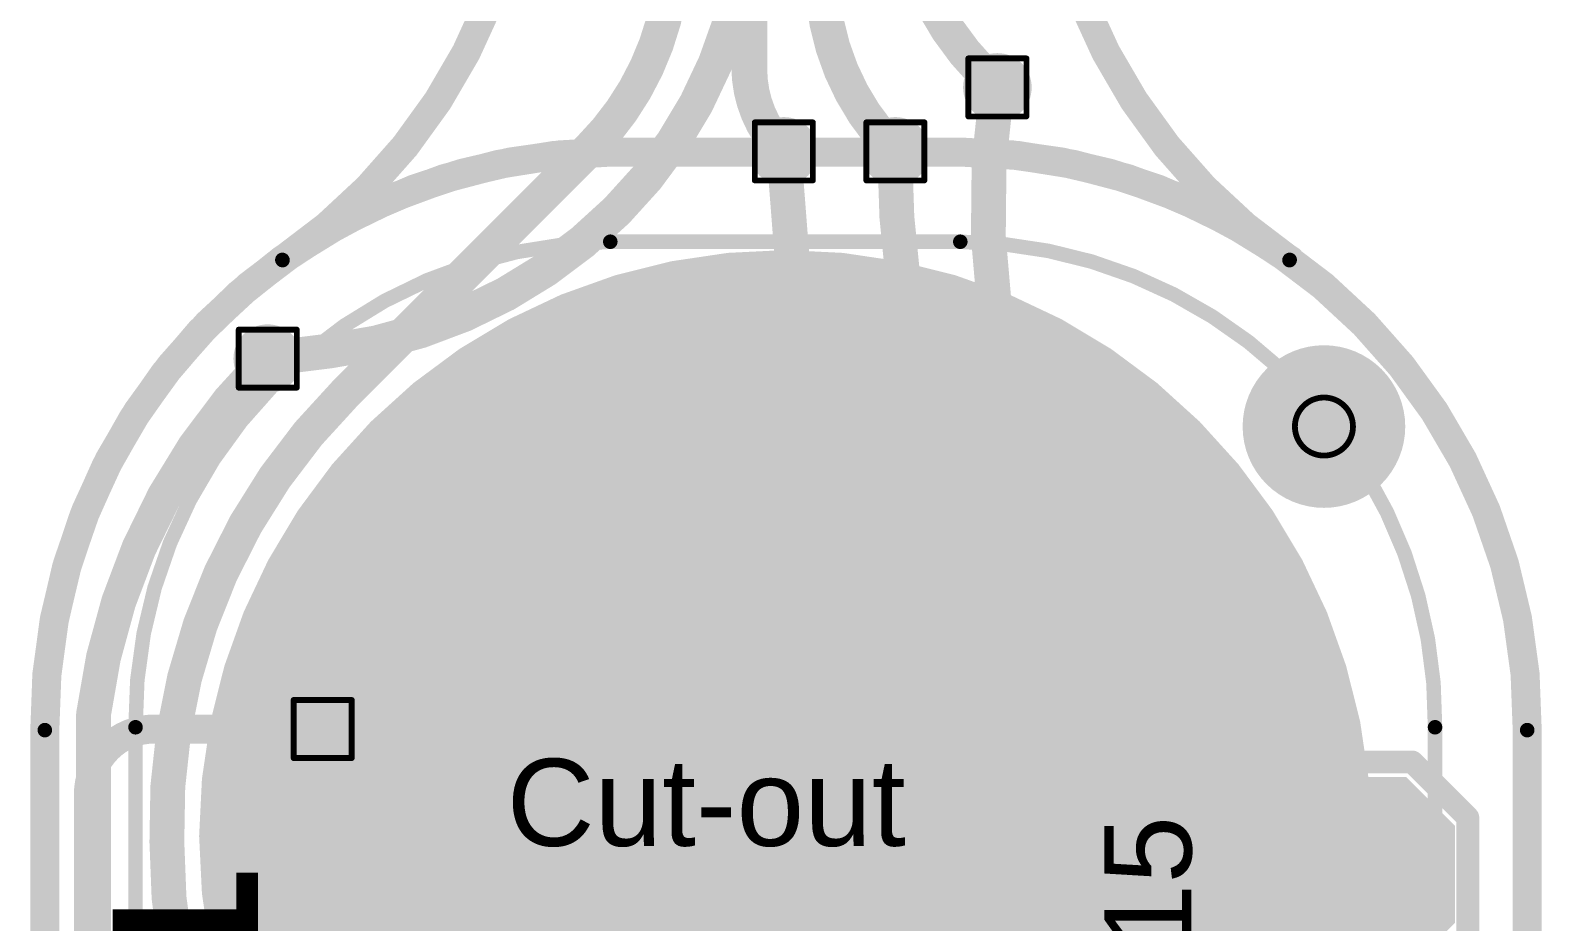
# Model space of a CAD drawing. Header units: inches. Extents: x 3 to 457, y -41 to 239.
# Drawn here: x 103.42 to 116.65, y 22.5 to 30.29 of the extents above; entities that cross this region are included whole.
import ezdxf

# ---------------------------------------------------------------- set-up
doc = ezdxf.new("R2010")
doc.units = ezdxf.units.IN
for name, color, linetype in [('Board Outline', 216, 'Continuous'), ('Bottom Layer', 5, 'Continuous'), ('Bottom Overlay', 54, 'Continuous'), ('Bottom Paste', 16, 'Continuous'), ('Bottom Solder', 6, 'Continuous'), ('Drill Drawing', 1, 'Continuous'), ('Fabrication', 76, 'Continuous'), ('Pad Holes', 156, 'Continuous'), ('Top Layer', 1, 'Continuous'), ('Top Overlay', 2, 'Continuous'), ('Top Paste', 8, 'Continuous'), ('Top Solder', 216, 'Continuous'), ('Via Holes', 16, 'Continuous')]:
    doc.layers.add(name, color=color, linetype=linetype)
doc.styles.add('Arial', font='', dxfattribs={"height": 0.2})
doc.styles.add('Arial Black_Bold', font='', dxfattribs={"height": 0.2})
doc.styles.get('Arial').set_extended_font_data('Arial')
doc.styles.get('Arial Black_Bold').set_extended_font_data('Arial Black', bold=True)

# ---------------------------------------------------------------- blocks, each defined once
blk = doc.blocks.new('EMG_ELECTRODE_4_____B_237')
at = {"layer": 'Bottom Layer'}
h = blk.add_hatch(color=5, dxfattribs=at)
edge = h.paths.add_edge_path()
edge.add_arc((-5.588e-05, 19.9743695), 5.00000016, 0, 360)
at = {"layer": 'Bottom Paste'}
h = blk.add_hatch(color=16, dxfattribs=at)
edge = h.paths.add_edge_path()
edge.add_arc((-5.588e-05, 19.9743695), 5.00000016, 0, 360)
at = {"layer": 'Bottom Solder'}
h = blk.add_hatch(color=6, dxfattribs=at)
edge = h.paths.add_edge_path()
edge.add_arc((-5.588e-05, 19.9743695), 5.10160016, 0, 360)
at = {"layer": 'Bottom Overlay'}
for points in [[(-5.683290639999999, 20.95289688, 0.127, 0.127, -0.414213562373095), (-1.5307437, 25.19982006, 0.127, 0.127, 0)], [(-1.5307437, 25.19982006, 0.127, 0.127, 0), (1.53063194, 25.19982006, 0.127, 0.127, 0)], [(1.53063194, 25.19982006, 0.127, 0.127, -0.4142135623730951), (5.68317888, 20.95289688, 0.127, 0.127, 0)], [(-5.68329826, -21.00415662, 0.127, 0.127, 0), (-5.683290639999999, 20.95281306, 0.127, 0.127, 0)], [(5.68317126, -21.00415662, 0.127, 0.127, 0), (5.68317888, 20.95289688, 0.127, 0.127, 0)]]:
    blk.add_lwpolyline(points, format="xyseb", dxfattribs=at)
for points in [[(-1.5624937, 25.19982006, 0.0635, 0.0635, 1), (-1.4989937, 25.19982006, 0.0635, 0.0635, 1)], [(-1.5624937, 25.19982006, 0.0635, 0.0635, 1), (-1.4989937, 25.19982006, 0.0635, 0.0635, 1)], [(1.49888194, 25.19982006, 0.0635, 0.0635, 1), (1.56238194, 25.19982006, 0.0635, 0.0635, 1)], [(1.49888194, 25.19982006, 0.0635, 0.0635, 1), (1.56238194, 25.19982006, 0.0635, 0.0635, 1)], [(-5.71504064, 20.95289688, 0.0635, 0.0635, 1), (-5.651540639999999, 20.95289688, 0.0635, 0.0635, 1)], [(-5.71504064, 20.95281306, 0.0635, 0.0635, 1), (-5.651540639999999, 20.95281306, 0.0635, 0.0635, 1)], [(5.65142888, 20.95289688, 0.0635, 0.0635, 1), (5.71492888, 20.95289688, 0.0635, 0.0635, 1)], [(5.65142888, 20.95289688, 0.0635, 0.0635, 1), (5.71492888, 20.95289688, 0.0635, 0.0635, 1)]]:
    blk.add_lwpolyline(points, format="xyseb", close=True, dxfattribs=at)
blk = doc.blocks.new('4_P___SMD_W____CON__238')
at = {"layer": 'Top Layer'}
for points in [[(0.374999885, 0.74999977), (-0.374999885, 0.74999977), (-0.74999977, 0.374999885), (-0.74999977, -0.374999885), (-0.374999885, -0.74999977), (0.374999885, -0.74999977), (0.74999977, -0.374999885), (0.74999977, 0.374999885)], [(2.914999885, 0.74999977), (2.165000115, 0.74999977), (1.79000023, 0.374999885), (1.79000023, -0.374999885), (2.165000115, -0.74999977), (2.914999885, -0.74999977), (3.28999977, -0.374999885), (3.28999977, 0.374999885)], [(5.454999884999999, 0.74999977), (4.705000115, 0.74999977), (4.33000023, 0.374999885), (4.33000023, -0.374999885), (4.705000115, -0.74999977), (5.454999884999999, -0.74999977), (5.82999977, -0.374999885), (5.82999977, 0.374999885)], [(7.994999885, 0.74999977), (7.245000115, 0.74999977), (6.870000229999999, 0.374999885), (6.870000229999999, -0.374999885), (7.245000115, -0.74999977), (7.994999885, -0.74999977), (8.36999977, -0.374999885), (8.36999977, 0.374999885)]]:
    blk.add_hatch(color=1, dxfattribs=at).paths.add_polyline_path(points)
at = {"layer": 'Top Paste'}
for points in [[(0.374999885, 0.74999977), (-0.374999885, 0.74999977), (-0.74999977, 0.374999885), (-0.74999977, -0.374999885), (-0.374999885, -0.74999977), (0.374999885, -0.74999977), (0.74999977, -0.374999885), (0.74999977, 0.374999885)], [(2.914999885, 0.74999977), (2.165000115, 0.74999977), (1.79000023, 0.374999885), (1.79000023, -0.374999885), (2.165000115, -0.74999977), (2.914999885, -0.74999977), (3.28999977, -0.374999885), (3.28999977, 0.374999885)], [(5.454999884999999, 0.74999977), (4.705000115, 0.74999977), (4.33000023, 0.374999885), (4.33000023, -0.374999885), (4.705000115, -0.74999977), (5.454999884999999, -0.74999977), (5.82999977, -0.374999885), (5.82999977, 0.374999885)], [(7.994999885, 0.74999977), (7.245000115, 0.74999977), (6.870000229999999, 0.374999885), (6.870000229999999, -0.374999885), (7.245000115, -0.74999977), (7.994999885, -0.74999977), (8.36999977, -0.374999885), (8.36999977, 0.374999885)]]:
    blk.add_hatch(color=8, dxfattribs=at).paths.add_polyline_path(points)
at = {"layer": 'Top Solder'}
for points in [[(0.425799885, 0.85159977), (-0.425799885, 0.85159977), (-0.85159977, 0.425799885), (-0.85159977, -0.425799885), (-0.425799885, -0.85159977), (0.425799885, -0.85159977), (0.85159977, -0.425799885), (0.85159977, 0.425799885)], [(2.965799885, 0.85159977), (2.114200115, 0.85159977), (1.68840023, 0.425799885), (1.68840023, -0.425799885), (2.114200115, -0.85159977), (2.965799885, -0.85159977), (3.39159977, -0.425799885), (3.39159977, 0.425799885)], [(5.505799884999999, 0.85159977), (4.654200115, 0.85159977), (4.228400229999999, 0.425799885), (4.228400229999999, -0.425799885), (4.654200115, -0.85159977), (5.505799884999999, -0.85159977), (5.93159977, -0.425799885), (5.93159977, 0.425799885)], [(8.045799885000001, 0.85159977), (7.194200115, 0.85159977), (6.76840023, 0.425799885), (6.76840023, -0.425799885), (7.194200115, -0.85159977), (8.045799885000001, -0.85159977), (8.47159977, -0.425799885), (8.47159977, 0.425799885)]]:
    blk.add_hatch(color=216, dxfattribs=at).paths.add_polyline_path(points)
at = {"layer": 'Top Overlay'}
for points in [[(-0.4826, 0.9652, 0.1999996, 0.1999996, 0), (-0.98462592, 0.46317408, 0.1999996, 0.1999996, 0)], [(-0.4826, 0.9652, 0.1999996, 0.1999996, 0), (-0.37974016, 0.9652, 0.1999996, 0.1999996, 0)], [(-0.37974016, 0.9652, 0.1999996, 0.1999996, 0), (8.101990399999998, 0.9652, 0.1999996, 0.1999996, 0)], [(8.101990399999998, 0.9652, 0.1999996, 0.1999996, 0), (8.60300032, 0.4641900799999999, 0.1999996, 0.1999996, 0)], [(-0.98462592, 0.46317408, 0.1999996, 0.1999996, 0), (-0.98462592, -0.47158656, 0.1999996, 0.1999996, 0)], [(8.60300032, 0.4641900799999999, 0.1999996, 0.1999996, 0), (8.60300032, -0.4787392, 0.1999996, 0.1999996, 0)], [(-0.98462592, -0.47158656, 0.1999996, 0.1999996, 0), (-0.49101248, -0.9652, 0.1999996, 0.1999996, 0)], [(8.60300032, -0.4787392, 0.1999996, 0.1999996, 0), (8.11653952, -0.9652, 0.1999996, 0.1999996, 0)], [(-0.49101248, -0.9652, 0.1999996, 0.1999996, 0), (8.11653952, -0.9652, 0.1999996, 0.1999996, 0)]]:
    blk.add_lwpolyline(points, format="xyseb", dxfattribs=at)
for points in [[(-0.5325999, 0.9652, 0.0999998, 0.0999998, 1), (-0.4326001, 0.9652, 0.0999998, 0.0999998, 1)], [(-0.5325999, 0.9652, 0.0999998, 0.0999998, 1), (-0.4326001, 0.9652, 0.0999998, 0.0999998, 1)], [(-0.42974006, 0.9652, 0.0999998, 0.0999998, 1), (-0.32974026, 0.9652, 0.0999998, 0.0999998, 1)], [(-0.42974006, 0.9652, 0.0999998, 0.0999998, 1), (-0.32974026, 0.9652, 0.0999998, 0.0999998, 1)], [(8.051990499999999, 0.9652, 0.0999998, 0.0999998, 1), (8.1519903, 0.9652, 0.0999998, 0.0999998, 1)], [(8.051990499999999, 0.9652, 0.0999998, 0.0999998, 1), (8.1519903, 0.9652, 0.0999998, 0.0999998, 1)], [(-1.03462582, 0.46317408, 0.0999998, 0.0999998, 1), (-0.9346260199999998, 0.46317408, 0.0999998, 0.0999998, 1)], [(-1.03462582, 0.46317408, 0.0999998, 0.0999998, 1), (-0.9346260199999998, 0.46317408, 0.0999998, 0.0999998, 1)], [(8.553000419999998, 0.4641900799999999, 0.0999998, 0.0999998, 1), (8.65300022, 0.4641900799999999, 0.0999998, 0.0999998, 1)], [(8.553000419999998, 0.4641900799999999, 0.0999998, 0.0999998, 1), (8.65300022, 0.4641900799999999, 0.0999998, 0.0999998, 1)], [(-1.03462582, -0.47158656, 0.0999998, 0.0999998, 1), (-0.9346260199999998, -0.47158656, 0.0999998, 0.0999998, 1)], [(-1.03462582, -0.47158656, 0.0999998, 0.0999998, 1), (-0.9346260199999998, -0.47158656, 0.0999998, 0.0999998, 1)], [(8.553000419999998, -0.4787392, 0.0999998, 0.0999998, 1), (8.65300022, -0.4787392, 0.0999998, 0.0999998, 1)], [(8.553000419999998, -0.4787392, 0.0999998, 0.0999998, 1), (8.65300022, -0.4787392, 0.0999998, 0.0999998, 1)], [(-0.54101238, -0.9652, 0.0999998, 0.0999998, 1), (-0.4410125799999999, -0.9652, 0.0999998, 0.0999998, 1)], [(-0.54101238, -0.9652, 0.0999998, 0.0999998, 1), (-0.4410125799999999, -0.9652, 0.0999998, 0.0999998, 1)], [(8.066539619999999, -0.9652, 0.0999998, 0.0999998, 1), (8.16653942, -0.9652, 0.0999998, 0.0999998, 1)], [(8.066539619999999, -0.9652, 0.0999998, 0.0999998, 1), (8.16653942, -0.9652, 0.0999998, 0.0999998, 1)]]:
    blk.add_lwpolyline(points, format="xyseb", close=True, dxfattribs=at)
blk = doc.blocks.new('T____P____SMD_3_P____239')
at = {"layer": 'Top Layer'}
h = blk.add_hatch(color=1, dxfattribs=at)
edge = h.paths.add_edge_path()
edge.add_arc((-0.50000154, 3.04000154), 0.499999, 90, 180)
edge.add_line((-1.00000054, 3.04000154), (-1.00000054, 2.03999846))
edge.add_arc((-0.50000154, 2.03999846), 0.499999, 180, 270)
edge.add_line((-0.5000015400000001, 1.53999946), (0.5000015399999999, 1.53999946))
edge.add_arc((0.50000154, 2.03999846), 0.499999, 270, 360)
edge.add_line((1.00000054, 2.03999846), (1.00000054, 3.04000154))
edge.add_arc((0.50000154, 3.04000154), 0.499999, 0, 90)
edge.add_line((0.50000154, 3.54000054), (-0.50000154, 3.54000054))
h = blk.add_hatch(color=1, dxfattribs=at)
edge = h.paths.add_edge_path()
edge.add_arc((-0.9999992699999999, 0), 1.00000054, 90, 270)
edge.add_line((-0.9999992700000001, -1.00000054), (0.9999992699999997, -1.00000054))
edge.add_arc((0.9999992699999999, 0), 1.00000054, 270, 450)
edge.add_line((0.99999927, 1.00000054), (-0.9999992699999998, 1.00000054))
h = blk.add_hatch(color=1, dxfattribs=at)
edge = h.paths.add_edge_path()
edge.add_arc((-0.50000154, -2.03999846), 0.499999, 90, 180)
edge.add_line((-1.00000054, -2.03999846), (-1.00000054, -3.04000154))
edge.add_arc((-0.50000154, -3.04000154), 0.499999, 180, 270)
edge.add_line((-0.5000015400000001, -3.54000054), (0.5000015399999999, -3.54000054))
edge.add_arc((0.50000154, -3.04000154), 0.499999, 270, 360)
edge.add_line((1.00000054, -3.04000154), (1.00000054, -2.03999846))
edge.add_arc((0.50000154, -2.03999846), 0.499999, 0, 90)
edge.add_line((0.50000154, -1.53999946), (-0.50000154, -1.53999946))
at = {"layer": 'Top Paste'}
h = blk.add_hatch(color=8, dxfattribs=at)
edge = h.paths.add_edge_path()
edge.add_arc((-0.50000154, 3.04000154), 0.499999, 90, 180)
edge.add_line((-1.00000054, 3.04000154), (-1.00000054, 2.03999846))
edge.add_arc((-0.50000154, 2.03999846), 0.499999, 180, 270)
edge.add_line((-0.5000015400000001, 1.53999946), (0.5000015399999999, 1.53999946))
edge.add_arc((0.50000154, 2.03999846), 0.499999, 270, 360)
edge.add_line((1.00000054, 2.03999846), (1.00000054, 3.04000154))
edge.add_arc((0.50000154, 3.04000154), 0.499999, 0, 90)
edge.add_line((0.50000154, 3.54000054), (-0.50000154, 3.54000054))
h = blk.add_hatch(color=8, dxfattribs=at)
edge = h.paths.add_edge_path()
edge.add_arc((-0.9999992699999999, 0), 1.00000054, 90, 270)
edge.add_line((-0.9999992700000001, -1.00000054), (0.9999992699999997, -1.00000054))
edge.add_arc((0.9999992699999999, 0), 1.00000054, 270, 450)
edge.add_line((0.99999927, 1.00000054), (-0.9999992699999998, 1.00000054))
h = blk.add_hatch(color=8, dxfattribs=at)
edge = h.paths.add_edge_path()
edge.add_arc((-0.50000154, -2.03999846), 0.499999, 90, 180)
edge.add_line((-1.00000054, -2.03999846), (-1.00000054, -3.04000154))
edge.add_arc((-0.50000154, -3.04000154), 0.499999, 180, 270)
edge.add_line((-0.5000015400000001, -3.54000054), (0.5000015399999999, -3.54000054))
edge.add_arc((0.50000154, -3.04000154), 0.499999, 270, 360)
edge.add_line((1.00000054, -3.04000154), (1.00000054, -2.03999846))
edge.add_arc((0.50000154, -2.03999846), 0.499999, 0, 90)
edge.add_line((0.50000154, -1.53999946), (-0.50000154, -1.53999946))
at = {"layer": 'Top Solder'}
h = blk.add_hatch(color=216, dxfattribs=at)
edge = h.paths.add_edge_path()
edge.add_arc((-0.50000154, 3.04000154), 0.601599, 90, 180)
edge.add_line((-1.10160054, 3.04000154), (-1.10160054, 2.03999846))
edge.add_arc((-0.50000154, 2.03999846), 0.601599, 180, 270)
edge.add_line((-0.5000015400000001, 1.43839946), (0.5000015399999999, 1.43839946))
edge.add_arc((0.50000154, 2.03999846), 0.601599, 270, 360)
edge.add_line((1.10160054, 2.03999846), (1.10160054, 3.04000154))
edge.add_arc((0.50000154, 3.04000154), 0.601599, 0, 90)
edge.add_line((0.50000154, 3.64160054), (-0.50000154, 3.64160054))
h = blk.add_hatch(color=216, dxfattribs=at)
edge = h.paths.add_edge_path()
edge.add_arc((-0.9999992699999999, 0), 1.10160054, 90, 270)
edge.add_line((-0.9999992700000001, -1.10160054), (0.9999992699999997, -1.10160054))
edge.add_arc((0.9999992699999999, 0), 1.10160054, 270, 450)
edge.add_line((0.99999927, 1.10160054), (-0.9999992699999998, 1.10160054))
h = blk.add_hatch(color=216, dxfattribs=at)
edge = h.paths.add_edge_path()
edge.add_arc((-0.50000154, -2.03999846), 0.601599, 90, 180)
edge.add_line((-1.10160054, -2.03999846), (-1.10160054, -3.04000154))
edge.add_arc((-0.50000154, -3.04000154), 0.601599, 180, 270)
edge.add_line((-0.5000015400000001, -3.64160054), (0.5000015399999999, -3.64160054))
edge.add_arc((0.50000154, -3.04000154), 0.601599, 270, 360)
edge.add_line((1.10160054, -3.04000154), (1.10160054, -2.03999846))
edge.add_arc((0.50000154, -2.03999846), 0.601599, 0, 90)
edge.add_line((0.50000154, -1.43839946), (-0.50000154, -1.43839946))

msp = doc.modelspace()

# ---------------------------------------------------------------- hatches: boundary and pattern name
at = {"layer": 'Bottom Layer'}
h = msp.add_hatch(color=5, dxfattribs=at)
edge = h.paths.add_edge_path()
edge.add_arc((111.8844219, 29.79423302), 0.2999994, 0, 360)
h = msp.add_hatch(color=5, dxfattribs=at)
edge = h.paths.add_edge_path()
edge.add_arc((110.0164932, 29.2348031), 0.2999994, 0, 360)
h = msp.add_hatch(color=5, dxfattribs=at)
edge = h.paths.add_edge_path()
edge.add_arc((110.99194718, 29.2348031), 0.2999994, 0, 360)
h = msp.add_hatch(color=5, dxfattribs=at)
edge = h.paths.add_edge_path()
edge.add_arc((105.50253982, 27.42189334), 0.2999994, 0, 360)
h = msp.add_hatch(color=5, dxfattribs=at)
edge = h.paths.add_edge_path()
edge.add_arc((105.98310782, 24.18224018), 0.2999994, 0, 360)
at = {"layer": 'Bottom Solder'}
h = msp.add_hatch(color=6, dxfattribs=at)
edge = h.paths.add_edge_path()
edge.add_arc((114.74071286, 26.82790672), 0.1016, 0, 360)
at = {"layer": 'Pad Holes'}
h = msp.add_hatch(color=7, dxfattribs=at)
edge = h.paths.add_edge_path()
edge.add_arc((114.74071286, 26.82790672), 0.499999, 0, 360)
at = {"layer": 'Top Layer'}
h = msp.add_hatch(color=1, dxfattribs=at)
edge = h.paths.add_edge_path()
edge.add_arc((111.8844219, 29.79423302), 0.2999994, 0, 360)
h = msp.add_hatch(color=1, dxfattribs=at)
edge = h.paths.add_edge_path()
edge.add_arc((110.0164932, 29.2348031), 0.2999994, 0, 360)
h = msp.add_hatch(color=1, dxfattribs=at)
edge = h.paths.add_edge_path()
edge.add_arc((110.99194718, 29.2348031), 0.2999994, 0, 360)
h = msp.add_hatch(color=1, dxfattribs=at)
edge = h.paths.add_edge_path()
edge.add_arc((105.50253982, 27.42189334), 0.2999994, 0, 360)
h = msp.add_hatch(color=1, dxfattribs=at)
edge = h.paths.add_edge_path()
edge.add_arc((105.98310782, 24.18224018), 0.2999994, 0, 360)
at = {"layer": 'Top Solder'}
h = msp.add_hatch(color=216, dxfattribs=at)
edge = h.paths.add_edge_path()
edge.add_arc((114.74071286, 26.82790672), 0.1016, 0, 360)
at = {"layer": 'Via Holes'}
h = msp.add_hatch(color=7, dxfattribs=at)
edge = h.paths.add_edge_path()
edge.add_arc((111.8844219, 29.79423302), 0.1499997, 0, 360)
h = msp.add_hatch(color=7, dxfattribs=at)
edge = h.paths.add_edge_path()
edge.add_arc((110.0164932, 29.2348031), 0.1499997, 0, 360)
h = msp.add_hatch(color=7, dxfattribs=at)
edge = h.paths.add_edge_path()
edge.add_arc((110.99194718, 29.2348031), 0.1499997, 0, 360)
h = msp.add_hatch(color=7, dxfattribs=at)
edge = h.paths.add_edge_path()
edge.add_arc((105.50253982, 27.42189334), 0.1499997, 0, 360)
h = msp.add_hatch(color=7, dxfattribs=at)
edge = h.paths.add_edge_path()
edge.add_arc((105.98310782, 24.18224018), 0.1499997, 0, 360)

# ---------------------------------------------------------------- linework, layer by layer
at = {"layer": 'Board Outline'}
for points in [[(107.8002797, 32.46092314, 0.127, 0.127, -0.2500687460615742), (105.6317039, 28.28377376, 0.127, 0.127, 0)], [(114.439319, 28.28406586, 0.127, 0.127, -0.2500687460615744), (112.27106324, 32.46059802, 0.127, 0.127, 0)], [(103.55250308, 24.17256532, 0.127, 0.127, -0.2441754300213252), (105.6302307, 28.28581846, 0.127, 0.127, 0)], [(114.439319, 28.28406586, 0.127, 0.127, 0), (114.43947648, 28.28376106, 0.127, 0.127, 0)], [(114.44094968, 28.28580576, 0.127, 0.127, -0.2441754300213249), (116.5186773, 24.17255262, 0.127, 0.127, 0)], [(103.55219066, -17.70876316, 0.127, 0.127, 0), (103.55250308, 24.17256532, 0.127, 0.127, 0)], [(116.5186773, 24.17260596, 0.127, 0.127, 0), (116.51874588, -17.70876316, 0.127, 0.127, 0)]]:
    msp.add_lwpolyline(points, format="xyseb", dxfattribs=at)
for points in [[(105.5984807, 28.28581846, 0.0635, 0.0635, 1), (105.6619807, 28.28581846, 0.0635, 0.0635, 1)], [(105.5999539, 28.28377376, 0.0635, 0.0635, 1), (105.6634539, 28.28377376, 0.0635, 0.0635, 1)], [(114.407569, 28.28406586, 0.0635, 0.0635, 1), (114.471069, 28.28406586, 0.0635, 0.0635, 1)], [(114.407569, 28.28406586, 0.0635, 0.0635, 1), (114.471069, 28.28406586, 0.0635, 0.0635, 1)], [(114.40772648, 28.28376106, 0.0635, 0.0635, 1), (114.47122648, 28.28376106, 0.0635, 0.0635, 1)], [(114.40919968, 28.28580576, 0.0635, 0.0635, 1), (114.47269968, 28.28580576, 0.0635, 0.0635, 1)], [(103.52075308, 24.17256532, 0.0635, 0.0635, 1), (103.58425308, 24.17256532, 0.0635, 0.0635, 1)], [(103.52075308, 24.17256532, 0.0635, 0.0635, 1), (103.58425308, 24.17256532, 0.0635, 0.0635, 1)], [(116.4869273, 24.17260596, 0.0635, 0.0635, 1), (116.5504273, 24.17260596, 0.0635, 0.0635, 1)], [(116.4869273, 24.17255262, 0.0635, 0.0635, 1), (116.5504273, 24.17255262, 0.0635, 0.0635, 1)]]:
    msp.add_lwpolyline(points, format="xyseb", close=True, dxfattribs=at)
at = {"layer": 'Bottom Layer'}
for points in [[(109.71919636, 29.95254106, 0.3048, 0.3048, 0), (109.71919636, 118.05004584, 0.3048, 0.3048, 0)], [(111.76315214, 29.91554342, 0.3048, 0.3048, -0.1976836044339389), (111.02767736, 31.70308112, 0.3048, 0.3048, 0)], [(109.71919636, 29.95254106, 0.3048, 0.3048, 0), (109.71919636, 31.35385144, 0.3048, 0.3048, 0)], [(109.05156244, 31.02822598, 0.3048, 0.3048, -0.198912367379658), (108.31774882, 29.25664202, 0.3048, 0.3048, 0)], [(110.99194718, 29.2348031, 0.3048, 0.3048, -0.1989123673796572), (110.35156238, 30.78082998, 0.3048, 0.3048, 0)], [(110.0164932, 29.2348031, 0.3048, 0.3048, -0.1989123673796564), (109.71009046, 29.97452476, 0.3048, 0.3048, 0)], [(110.0164932, 29.2348031, 0.3048, 0.3048, -0.198912367379658), (109.7116932, 29.97065634, 0.3048, 0.3048, 0)], [(110.0164932, 29.2348031, 0.3048, 0.3048, -0.1989123673796564), (109.71919636, 29.95254106, 0.3048, 0.3048, 0)], [(111.77162558, 29.90702934, 0.3048, 0.3048, -0.001182273909476474), (111.76315214, 29.91554342, 0.3048, 0.3048, 0)], [(111.77162558, 29.90702934, 0.3048, 0.3048, 0), (111.8844219, 29.79423302, 0.3048, 0.3048, 0)], [(106.18359002, 27.12248322, 0.3048, 0.3048, 0), (108.31774882, 29.25664202, 0.3048, 0.3048, 0)], [(103.97901988, 24.31295366, 0.3048, 0.3048, -0.16654737927906), (105.50253982, 27.42189334, 0.3048, 0.3048, 0)], [(104.62011842, 23.19427162, 0.3048, 0.3048, -0.2063182468642115), (106.18359002, 27.12248322, 0.3048, 0.3048, 0)], [(103.97901988, 18.11080706, 0.3048, 0.3048, 0), (103.97901988, 24.31295366, 0.3048, 0.3048, 0)], [(106.30997026, 19.2675383, 0.3048, 0.3048, -0.209656713138155), (104.62011334, 23.19427162, 0.3048, 0.3048, 0)]]:
    msp.add_lwpolyline(points, format="xyseb", dxfattribs=at)
for points in [[(109.63389046, 29.97452476, 0.1524, 0.1524, 1), (109.78629046, 29.97452476, 0.1524, 0.1524, 1)], [(109.6354932, 29.97065634, 0.1524, 0.1524, 1), (109.7878932, 29.97065634, 0.1524, 0.1524, 1)], [(109.64299636, 29.95254106, 0.1524, 0.1524, 1), (109.79539636, 29.95254106, 0.1524, 0.1524, 1)], [(109.64299636, 29.95254106, 0.1524, 0.1524, 1), (109.79539636, 29.95254106, 0.1524, 0.1524, 1)], [(109.64299636, 29.95254106, 0.1524, 0.1524, 1), (109.79539636, 29.95254106, 0.1524, 0.1524, 1)], [(111.68695214, 29.91554342, 0.1524, 0.1524, 1), (111.83935214, 29.91554342, 0.1524, 0.1524, 1)], [(111.68695214, 29.91554342, 0.1524, 0.1524, 1), (111.83935214, 29.91554342, 0.1524, 0.1524, 1)], [(111.69542558, 29.90702934, 0.1524, 0.1524, 1), (111.84782558, 29.90702934, 0.1524, 0.1524, 1)], [(111.69542558, 29.90702934, 0.1524, 0.1524, 1), (111.84782558, 29.90702934, 0.1524, 0.1524, 1)], [(111.8082219, 29.79423302, 0.1524, 0.1524, 1), (111.9606219, 29.79423302, 0.1524, 0.1524, 1)], [(108.24154882, 29.25664202, 0.1524, 0.1524, 1), (108.39394882, 29.25664202, 0.1524, 0.1524, 1)], [(108.24154882, 29.25664202, 0.1524, 0.1524, 1), (108.39394882, 29.25664202, 0.1524, 0.1524, 1)], [(109.9402932, 29.2348031, 0.1524, 0.1524, 1), (110.0926932, 29.2348031, 0.1524, 0.1524, 1)], [(109.9402932, 29.2348031, 0.1524, 0.1524, 1), (110.0926932, 29.2348031, 0.1524, 0.1524, 1)], [(109.9402932, 29.2348031, 0.1524, 0.1524, 1), (110.0926932, 29.2348031, 0.1524, 0.1524, 1)], [(110.91574718, 29.2348031, 0.1524, 0.1524, 1), (111.06814718, 29.2348031, 0.1524, 0.1524, 1)], [(105.42633982, 27.42189334, 0.1524, 0.1524, 1), (105.57873982, 27.42189334, 0.1524, 0.1524, 1)], [(106.10739002, 27.12248322, 0.1524, 0.1524, 1), (106.25979002, 27.12248322, 0.1524, 0.1524, 1)], [(106.10739002, 27.12248322, 0.1524, 0.1524, 1), (106.25979002, 27.12248322, 0.1524, 0.1524, 1)], [(103.90281988, 24.31295366, 0.1524, 0.1524, 1), (104.05521988, 24.31295366, 0.1524, 0.1524, 1)], [(103.90281988, 24.31295366, 0.1524, 0.1524, 1), (104.05521988, 24.31295366, 0.1524, 0.1524, 1)], [(104.54391334, 23.19427162, 0.1524, 0.1524, 1), (104.69631334, 23.19427162, 0.1524, 0.1524, 1)], [(104.54391842, 23.19427162, 0.1524, 0.1524, 1), (104.69631842, 23.19427162, 0.1524, 0.1524, 1)]]:
    msp.add_lwpolyline(points, format="xyseb", close=True, dxfattribs=at)
at = {"layer": 'Drill Drawing'}
for points in [[(111.6304219, 30.04823302, 0.0508, 0.0508, 0), (112.1384219, 30.04823302, 0.0508, 0.0508, 0)], [(111.6304219, 29.54023302, 0.0508, 0.0508, 0), (111.6304219, 30.04823302, 0.0508, 0.0508, 0)], [(112.1384219, 29.54023302, 0.0508, 0.0508, 0), (112.1384219, 30.04823302, 0.0508, 0.0508, 0)], [(109.7624932, 29.4888031, 0.0508, 0.0508, 0), (110.2704932, 29.4888031, 0.0508, 0.0508, 0)], [(109.7624932, 28.9808031, 0.0508, 0.0508, 0), (109.7624932, 29.4888031, 0.0508, 0.0508, 0)], [(110.2704932, 28.9808031, 0.0508, 0.0508, 0), (110.2704932, 29.4888031, 0.0508, 0.0508, 0)], [(110.73794718, 29.4888031, 0.0508, 0.0508, 0), (111.24594718, 29.4888031, 0.0508, 0.0508, 0)], [(110.73794718, 28.9808031, 0.0508, 0.0508, 0), (110.73794718, 29.4888031, 0.0508, 0.0508, 0)], [(111.24594718, 28.9808031, 0.0508, 0.0508, 0), (111.24594718, 29.4888031, 0.0508, 0.0508, 0)], [(111.6304219, 29.54023302, 0.0508, 0.0508, 0), (112.1384219, 29.54023302, 0.0508, 0.0508, 0)], [(109.7624932, 28.9808031, 0.0508, 0.0508, 0), (110.2704932, 28.9808031, 0.0508, 0.0508, 0)], [(110.73794718, 28.9808031, 0.0508, 0.0508, 0), (111.24594718, 28.9808031, 0.0508, 0.0508, 0)], [(105.24853982, 27.67589334, 0.0508, 0.0508, 0), (105.75653982, 27.67589334, 0.0508, 0.0508, 0)], [(105.24853982, 27.16789334, 0.0508, 0.0508, 0), (105.24853982, 27.67589334, 0.0508, 0.0508, 0)], [(105.75653982, 27.16789334, 0.0508, 0.0508, 0), (105.75653982, 27.67589334, 0.0508, 0.0508, 0)], [(105.24853982, 27.16789334, 0.0508, 0.0508, 0), (105.75653982, 27.16789334, 0.0508, 0.0508, 0)], [(105.72910782, 24.43624018, 0.0508, 0.0508, 0), (106.23710782, 24.43624018, 0.0508, 0.0508, 0)], [(105.72910782, 23.92824018, 0.0508, 0.0508, 0), (105.72910782, 24.43624018, 0.0508, 0.0508, 0)], [(106.23710782, 23.92824018, 0.0508, 0.0508, 0), (106.23710782, 24.43624018, 0.0508, 0.0508, 0)], [(105.72910782, 23.92824018, 0.0508, 0.0508, 0), (106.23710782, 23.92824018, 0.0508, 0.0508, 0)]]:
    msp.add_lwpolyline(points, format="xyseb", dxfattribs=at)
for points in [[(111.6177219, 30.04823302, 0.0254, 0.0254, 1), (111.6431219, 30.04823302, 0.0254, 0.0254, 1)], [(111.6177219, 30.04823302, 0.0254, 0.0254, 1), (111.6431219, 30.04823302, 0.0254, 0.0254, 1)], [(112.1257219, 30.04823302, 0.0254, 0.0254, 1), (112.1511219, 30.04823302, 0.0254, 0.0254, 1)], [(112.1257219, 30.04823302, 0.0254, 0.0254, 1), (112.1511219, 30.04823302, 0.0254, 0.0254, 1)], [(109.7497932, 29.4888031, 0.0254, 0.0254, 1), (109.7751932, 29.4888031, 0.0254, 0.0254, 1)], [(109.7497932, 29.4888031, 0.0254, 0.0254, 1), (109.7751932, 29.4888031, 0.0254, 0.0254, 1)], [(110.2577932, 29.4888031, 0.0254, 0.0254, 1), (110.2831932, 29.4888031, 0.0254, 0.0254, 1)], [(110.2577932, 29.4888031, 0.0254, 0.0254, 1), (110.2831932, 29.4888031, 0.0254, 0.0254, 1)], [(110.72524718, 29.4888031, 0.0254, 0.0254, 1), (110.75064718, 29.4888031, 0.0254, 0.0254, 1)], [(110.72524718, 29.4888031, 0.0254, 0.0254, 1), (110.75064718, 29.4888031, 0.0254, 0.0254, 1)], [(111.23324718, 29.4888031, 0.0254, 0.0254, 1), (111.25864718, 29.4888031, 0.0254, 0.0254, 1)], [(111.23324718, 29.4888031, 0.0254, 0.0254, 1), (111.25864718, 29.4888031, 0.0254, 0.0254, 1)], [(111.6177219, 29.54023302, 0.0254, 0.0254, 1), (111.6431219, 29.54023302, 0.0254, 0.0254, 1)], [(111.6177219, 29.54023302, 0.0254, 0.0254, 1), (111.6431219, 29.54023302, 0.0254, 0.0254, 1)], [(112.1257219, 29.54023302, 0.0254, 0.0254, 1), (112.1511219, 29.54023302, 0.0254, 0.0254, 1)], [(112.1257219, 29.54023302, 0.0254, 0.0254, 1), (112.1511219, 29.54023302, 0.0254, 0.0254, 1)], [(109.7497932, 28.9808031, 0.0254, 0.0254, 1), (109.7751932, 28.9808031, 0.0254, 0.0254, 1)], [(109.7497932, 28.9808031, 0.0254, 0.0254, 1), (109.7751932, 28.9808031, 0.0254, 0.0254, 1)], [(110.2577932, 28.9808031, 0.0254, 0.0254, 1), (110.2831932, 28.9808031, 0.0254, 0.0254, 1)], [(110.2577932, 28.9808031, 0.0254, 0.0254, 1), (110.2831932, 28.9808031, 0.0254, 0.0254, 1)], [(110.72524718, 28.9808031, 0.0254, 0.0254, 1), (110.75064718, 28.9808031, 0.0254, 0.0254, 1)], [(110.72524718, 28.9808031, 0.0254, 0.0254, 1), (110.75064718, 28.9808031, 0.0254, 0.0254, 1)], [(111.23324718, 28.9808031, 0.0254, 0.0254, 1), (111.25864718, 28.9808031, 0.0254, 0.0254, 1)], [(111.23324718, 28.9808031, 0.0254, 0.0254, 1), (111.25864718, 28.9808031, 0.0254, 0.0254, 1)], [(105.23583982, 27.67589334, 0.0254, 0.0254, 1), (105.26123982, 27.67589334, 0.0254, 0.0254, 1)], [(105.23583982, 27.67589334, 0.0254, 0.0254, 1), (105.26123982, 27.67589334, 0.0254, 0.0254, 1)], [(105.74383982, 27.67589334, 0.0254, 0.0254, 1), (105.76923982, 27.67589334, 0.0254, 0.0254, 1)], [(105.74383982, 27.67589334, 0.0254, 0.0254, 1), (105.76923982, 27.67589334, 0.0254, 0.0254, 1)], [(105.23583982, 27.16789334, 0.0254, 0.0254, 1), (105.26123982, 27.16789334, 0.0254, 0.0254, 1)], [(105.23583982, 27.16789334, 0.0254, 0.0254, 1), (105.26123982, 27.16789334, 0.0254, 0.0254, 1)], [(105.74383982, 27.16789334, 0.0254, 0.0254, 1), (105.76923982, 27.16789334, 0.0254, 0.0254, 1)], [(105.74383982, 27.16789334, 0.0254, 0.0254, 1), (105.76923982, 27.16789334, 0.0254, 0.0254, 1)], [(114.99471286, 26.82790672, 0.0508, 0.0508, 1), (114.48671286, 26.82790672, 0.0508, 0.0508, 1)], [(114.47401286, 26.82790672, 0.0254, 0.0254, 1), (114.49941286, 26.82790672, 0.0254, 0.0254, 1)], [(114.98201286, 26.82790672, 0.0254, 0.0254, 1), (115.00741286, 26.82790672, 0.0254, 0.0254, 1)], [(105.71640782, 24.43624018, 0.0254, 0.0254, 1), (105.74180782, 24.43624018, 0.0254, 0.0254, 1)], [(105.71640782, 24.43624018, 0.0254, 0.0254, 1), (105.74180782, 24.43624018, 0.0254, 0.0254, 1)], [(106.22440782, 24.43624018, 0.0254, 0.0254, 1), (106.24980782, 24.43624018, 0.0254, 0.0254, 1)], [(106.22440782, 24.43624018, 0.0254, 0.0254, 1), (106.24980782, 24.43624018, 0.0254, 0.0254, 1)], [(105.71640782, 23.92824018, 0.0254, 0.0254, 1), (105.74180782, 23.92824018, 0.0254, 0.0254, 1)], [(105.71640782, 23.92824018, 0.0254, 0.0254, 1), (105.74180782, 23.92824018, 0.0254, 0.0254, 1)], [(106.22440782, 23.92824018, 0.0254, 0.0254, 1), (106.24980782, 23.92824018, 0.0254, 0.0254, 1)], [(106.22440782, 23.92824018, 0.0254, 0.0254, 1), (106.24980782, 23.92824018, 0.0254, 0.0254, 1)]]:
    msp.add_lwpolyline(points, format="xyseb", close=True, dxfattribs=at)
at = {"layer": 'Fabrication'}
for points in [[(107.8002797, 32.46092314, 0.254, 0.254, -0.2500687460615742), (105.6317039, 28.28377376, 0.254, 0.254, 0)], [(114.439319, 28.28406586, 0.254, 0.254, -0.2500687460615744), (112.27106324, 32.46059802, 0.254, 0.254, 0)], [(103.5523075, 24.17250944, 0.254, 0.254, -0.414213562373093), (108.49581552, 29.22837182, 0.254, 0.254, 0)], [(105.62720302, 28.2840049, 0.254, 0.254, -0.1546127337349249), (108.49581552, 29.22837182, 0.254, 0.254, 0)], [(108.49581552, 29.22837182, 0.254, 0.254, 0), (111.57516928, 29.22837182, 0.254, 0.254, 0)], [(108.49581552, 29.22837182, 0.254, 0.254, 0), (111.57516928, 29.22837182, 0.254, 0.254, 0)], [(111.57516928, 29.22837182, 0.254, 0.254, -0.414213562373093), (116.5186773, 24.17250944, 0.254, 0.254, 0)], [(111.57522516, 29.22837182, 0.254, 0.254, -0.1546127337349248), (114.44383766, 28.2840049, 0.254, 0.254, 0)], [(103.55250308, 24.17257802, 0.254, 0.254, -0.2441754300213252), (105.6302307, 28.28583116, 0.254, 0.254, 0)], [(103.55219066, -17.70876316, 0.254, 0.254, 0), (103.55250308, 24.17257802, 0.254, 0.254, 0)], [(116.5186773, 24.17261866, 0.254, 0.254, 0), (116.51874588, -17.70876316, 0.254, 0.254, 0)]]:
    msp.add_lwpolyline(points, format="xyseb", dxfattribs=at)
for points in [[(108.43231552, 29.22837182, 0.127, 0.127, 1), (108.55931552, 29.22837182, 0.127, 0.127, 1)], [(108.43231552, 29.22837182, 0.127, 0.127, 1), (108.55931552, 29.22837182, 0.127, 0.127, 1)], [(108.43231552, 29.22837182, 0.127, 0.127, 1), (108.55931552, 29.22837182, 0.127, 0.127, 1)], [(108.43231552, 29.22837182, 0.127, 0.127, 1), (108.55931552, 29.22837182, 0.127, 0.127, 1)], [(111.51166928, 29.22837182, 0.127, 0.127, 1), (111.63866928, 29.22837182, 0.127, 0.127, 1)], [(111.51166928, 29.22837182, 0.127, 0.127, 1), (111.63866928, 29.22837182, 0.127, 0.127, 1)], [(111.51166928, 29.22837182, 0.127, 0.127, 1), (111.63866928, 29.22837182, 0.127, 0.127, 1)], [(111.51172516, 29.22837182, 0.127, 0.127, 1), (111.63872516, 29.22837182, 0.127, 0.127, 1)], [(115.02926448, 23.2447338, 0.254, 0.254, 1), (105.02926416, 23.2447338, 0.254, 0.254, 1)], [(105.56370302, 28.2840049, 0.127, 0.127, 1), (105.69070302, 28.2840049, 0.127, 0.127, 1)], [(105.5667307, 28.28583116, 0.127, 0.127, 1), (105.6937307, 28.28583116, 0.127, 0.127, 1)], [(105.5682039, 28.28377376, 0.127, 0.127, 1), (105.6952039, 28.28377376, 0.127, 0.127, 1)], [(114.375819, 28.28406586, 0.127, 0.127, 1), (114.502819, 28.28406586, 0.127, 0.127, 1)], [(114.38033766, 28.2840049, 0.127, 0.127, 1), (114.50733766, 28.2840049, 0.127, 0.127, 1)], [(115.32494334, 26.82790672, 0.254, 0.254, 1), (114.15648238, 26.82790672, 0.254, 0.254, 1)], [(114.09298238, 26.82790672, 0.127, 0.127, 1), (114.21998238, 26.82790672, 0.127, 0.127, 1)], [(115.26144334, 26.82790672, 0.127, 0.127, 1), (115.38844334, 26.82790672, 0.127, 0.127, 1)], [(103.4888075, 24.17250944, 0.127, 0.127, 1), (103.6158075, 24.17250944, 0.127, 0.127, 1)], [(103.48900308, 24.17257802, 0.127, 0.127, 1), (103.61600308, 24.17257802, 0.127, 0.127, 1)], [(103.48900308, 24.17257802, 0.127, 0.127, 1), (103.61600308, 24.17257802, 0.127, 0.127, 1)], [(116.4551773, 24.17261866, 0.127, 0.127, 1), (116.5821773, 24.17261866, 0.127, 0.127, 1)], [(116.4551773, 24.17250944, 0.127, 0.127, 1), (116.5821773, 24.17250944, 0.127, 0.127, 1)], [(104.96576416, 23.2447338, 0.127, 0.127, 1), (105.09276416, 23.2447338, 0.127, 0.127, 1)], [(114.96576448, 23.2447338, 0.127, 0.127, 1), (115.09276448, 23.2447338, 0.127, 0.127, 1)]]:
    msp.add_lwpolyline(points, format="xyseb", close=True, dxfattribs=at)
at = {"layer": 'Top Layer'}
for points in [[(109.71919636, 31.52354884, 0.3048, 0.3048, -0.198912367379658), (108.55610496, 28.71559916, 0.3048, 0.3048, 0)], [(112.69684852, 25.37785882, 0.3048, 0.3048, -0.170217538407108), (111.8813231, 29.79471308, 0.3048, 0.3048, 0)], [(110.0164932, 29.2348031, 0.3048, 0.3048, 0), (110.09846408, 28.17195534, 0.3048, 0.3048, 0)], [(110.98659794, 29.22677416, 0.3048, 0.3048, 0), (110.99194718, 29.2348031, 0.3048, 0.3048, 0)], [(110.98659794, 29.22678178, 0.3048, 0.3048, 0), (110.99194718, 29.2348031, 0.3048, 0.3048, 0)], [(111.15384932, 27.53896956, 0.3048, 0.3048, -0.04942610748202699), (110.98659794, 29.22677416, 0.3048, 0.3048, 0)], [(108.55610496, 28.71559916, 0.3048, 0.3048, -0.1669674904841337), (106.0470066, 27.48955386, 0.3048, 0.3048, 0)], [(110.9622241, 25.57523968, 0.3048, 0.3048, -0.1226859817059774), (110.098459, 28.17194772, 0.3048, 0.3048, 0)], [(105.50253982, 27.42189334, 0.3048, 0.3048, 0), (106.0470066, 27.48955386, 0.3048, 0.3048, 0)], [(111.15384932, 27.53896956, 0.3048, 0.3048, 0), (111.15385694, 27.5389721, 0.3048, 0.3048, 0)], [(111.81465318, 25.65058878, 0.3048, 0.3048, -0.06717182909119769), (111.15385694, 27.5389721, 0.3048, 0.3048, 0)], [(111.81465064, 25.65059132, 0.3048, 0.3048, 0), (111.8319328, 25.61683726, 0.3048, 0.3048, 0)], [(110.96222156, 25.57523714, 0.3048, 0.3048, 0), (110.9652594, 25.57045686, 0.3048, 0.3048, 0)], [(110.9652594, 25.57045686, 0.3048, 0.3048, 0), (112.59106514, 22.77815104, 0.3048, 0.3048, 0)], [(111.8319328, 25.61683726, 0.3048, 0.3048, 0), (112.69216222, 23.94637832, 0.3048, 0.3048, 0)], [(112.70607126, 25.36179332, 0.3048, 0.3048, -0.0006822685684777812), (112.69684852, 25.37785882, 0.3048, 0.3048, 0)], [(112.70606872, 25.36179332, 0.3048, 0.3048, 0), (113.051463, 24.89761594, 0.3048, 0.3048, 0)], [(113.051463, 24.89761594, 0.3048, 0.3048, 0), (115.0340219, 22.91505704, 0.3048, 0.3048, 0)], [(103.93349038, 23.60524108, 0.254, 0.254, -0.4142135623730951), (104.51048948, 24.18224018, 0.254, 0.254, 0)], [(104.51048948, 24.18224018, 0.254, 0.254, 0), (105.98310782, 24.18224018, 0.254, 0.254, 0)], [(112.6980728, 23.93490514, 0.3048, 0.3048, 0), (114.62170624, 20.86799484, 0.3048, 0.3048, 0)], [(103.93349038, 15.93347842, 0.254, 0.254, 0), (103.93349038, 23.60524108, 0.254, 0.254, 0)], [(112.59106514, 22.77815104, 0.3048, 0.3048, -0.0007665006338164453), (112.59983322, 22.75571268, 0.3048, 0.3048, 0)], [(112.59983322, 22.75571268, 0.3048, 0.3048, -0.09305497116601014), (113.13438638, 19.90585808, 0.3048, 0.3048, 0)]]:
    msp.add_lwpolyline(points, format="xyseb", dxfattribs=at)
for points in [[(111.8051231, 29.79471308, 0.1524, 0.1524, 1), (111.9575231, 29.79471308, 0.1524, 0.1524, 1)], [(109.9402932, 29.2348031, 0.1524, 0.1524, 1), (110.0926932, 29.2348031, 0.1524, 0.1524, 1)], [(110.91039794, 29.22678178, 0.1524, 0.1524, 1), (111.06279794, 29.22678178, 0.1524, 0.1524, 1)], [(110.91039794, 29.22677416, 0.1524, 0.1524, 1), (111.06279794, 29.22677416, 0.1524, 0.1524, 1)], [(110.91039794, 29.22677416, 0.1524, 0.1524, 1), (111.06279794, 29.22677416, 0.1524, 0.1524, 1)], [(110.91574718, 29.2348031, 0.1524, 0.1524, 1), (111.06814718, 29.2348031, 0.1524, 0.1524, 1)], [(110.91574718, 29.2348031, 0.1524, 0.1524, 1), (111.06814718, 29.2348031, 0.1524, 0.1524, 1)], [(108.47990496, 28.71559916, 0.1524, 0.1524, 1), (108.63230496, 28.71559916, 0.1524, 0.1524, 1)], [(108.47990496, 28.71559916, 0.1524, 0.1524, 1), (108.63230496, 28.71559916, 0.1524, 0.1524, 1)], [(110.022259, 28.17194772, 0.1524, 0.1524, 1), (110.174659, 28.17194772, 0.1524, 0.1524, 1)], [(110.02226408, 28.17195534, 0.1524, 0.1524, 1), (110.17466408, 28.17195534, 0.1524, 0.1524, 1)], [(105.9708066, 27.48955386, 0.1524, 0.1524, 1), (106.1232066, 27.48955386, 0.1524, 0.1524, 1)], [(105.9708066, 27.48955386, 0.1524, 0.1524, 1), (106.1232066, 27.48955386, 0.1524, 0.1524, 1)], [(111.07764932, 27.53896956, 0.1524, 0.1524, 1), (111.23004932, 27.53896956, 0.1524, 0.1524, 1)], [(111.07764932, 27.53896956, 0.1524, 0.1524, 1), (111.23004932, 27.53896956, 0.1524, 0.1524, 1)], [(111.07765694, 27.5389721, 0.1524, 0.1524, 1), (111.23005694, 27.5389721, 0.1524, 0.1524, 1)], [(111.07765694, 27.5389721, 0.1524, 0.1524, 1), (111.23005694, 27.5389721, 0.1524, 0.1524, 1)], [(105.42633982, 27.42189334, 0.1524, 0.1524, 1), (105.57873982, 27.42189334, 0.1524, 0.1524, 1)], [(111.73845064, 25.65059132, 0.1524, 0.1524, 1), (111.89085064, 25.65059132, 0.1524, 0.1524, 1)], [(111.73845318, 25.65058878, 0.1524, 0.1524, 1), (111.89085318, 25.65058878, 0.1524, 0.1524, 1)], [(110.88602156, 25.57523714, 0.1524, 0.1524, 1), (111.03842156, 25.57523714, 0.1524, 0.1524, 1)], [(110.8860241, 25.57523968, 0.1524, 0.1524, 1), (111.0384241, 25.57523968, 0.1524, 0.1524, 1)], [(110.8890594, 25.57045686, 0.1524, 0.1524, 1), (111.0414594, 25.57045686, 0.1524, 0.1524, 1)], [(110.8890594, 25.57045686, 0.1524, 0.1524, 1), (111.0414594, 25.57045686, 0.1524, 0.1524, 1)], [(111.7557328, 25.61683726, 0.1524, 0.1524, 1), (111.9081328, 25.61683726, 0.1524, 0.1524, 1)], [(111.7557328, 25.61683726, 0.1524, 0.1524, 1), (111.9081328, 25.61683726, 0.1524, 0.1524, 1)], [(112.62064852, 25.37785882, 0.1524, 0.1524, 1), (112.77304852, 25.37785882, 0.1524, 0.1524, 1)], [(112.62064852, 25.37785882, 0.1524, 0.1524, 1), (112.77304852, 25.37785882, 0.1524, 0.1524, 1)], [(112.62986872, 25.36179332, 0.1524, 0.1524, 1), (112.78226872, 25.36179332, 0.1524, 0.1524, 1)], [(112.62987126, 25.36179332, 0.1524, 0.1524, 1), (112.78227126, 25.36179332, 0.1524, 0.1524, 1)], [(112.975263, 24.89761594, 0.1524, 0.1524, 1), (113.127663, 24.89761594, 0.1524, 0.1524, 1)], [(112.975263, 24.89761594, 0.1524, 0.1524, 1), (113.127663, 24.89761594, 0.1524, 0.1524, 1)], [(104.44698948, 24.18224018, 0.127, 0.127, 1), (104.57398948, 24.18224018, 0.127, 0.127, 1)], [(104.44698948, 24.18224018, 0.127, 0.127, 1), (104.57398948, 24.18224018, 0.127, 0.127, 1)], [(105.91960782, 24.18224018, 0.127, 0.127, 1), (106.04660782, 24.18224018, 0.127, 0.127, 1)], [(112.61596222, 23.94637832, 0.1524, 0.1524, 1), (112.76836222, 23.94637832, 0.1524, 0.1524, 1)], [(112.6218728, 23.93490514, 0.1524, 0.1524, 1), (112.7742728, 23.93490514, 0.1524, 0.1524, 1)], [(103.86999038, 23.60524108, 0.127, 0.127, 1), (103.99699038, 23.60524108, 0.127, 0.127, 1)], [(103.86999038, 23.60524108, 0.127, 0.127, 1), (103.99699038, 23.60524108, 0.127, 0.127, 1)], [(114.9578219, 22.91505704, 0.1524, 0.1524, 1), (115.1102219, 22.91505704, 0.1524, 0.1524, 1)], [(112.51486514, 22.77815104, 0.1524, 0.1524, 1), (112.66726514, 22.77815104, 0.1524, 0.1524, 1)], [(112.51486514, 22.77815104, 0.1524, 0.1524, 1), (112.66726514, 22.77815104, 0.1524, 0.1524, 1)], [(112.52363322, 22.75571268, 0.1524, 0.1524, 1), (112.67603322, 22.75571268, 0.1524, 0.1524, 1)], [(112.52363322, 22.75571268, 0.1524, 0.1524, 1), (112.67603322, 22.75571268, 0.1524, 0.1524, 1)]]:
    msp.add_lwpolyline(points, format="xyseb", close=True, dxfattribs=at)

# ---------------------------------------------------------------- block references
msp.add_blockref('EMG_ELECTRODE_4_____B_237', (110.02929226, 3.2447357))
for name, p, rotation in [('4_P___SMD_W____CON__238', (115.0340219, 15.29083302), 90), ('T____P____SMD_3_P____239', (110.02929226, 19.10002022), 180)]:
    msp.add_blockref(name, p, dxfattribs=dict(rotation=rotation))

# ---------------------------------------------------------------- texts
at = {"layer": 'Fabrication', "style": 'Arial'}
msp.add_text('Cut-out', height=0.7619999999999999, dxfattribs=at).set_placement((107.59235276, 23.1597962))
at = {"layer": 'Top Overlay'}
for s, height, style, p in [('J15', 0.7619999999999999, 'Arial', (113.58190898, 21.70607546)), ('SB51', 1.27, 'Arial Black_Bold', (105.41673354, 17.90360148))]:
    msp.add_text(s, height=height, rotation=90, dxfattribs=dict(at, style=style)).set_placement(p)

doc.saveas('drawing.dxf')
